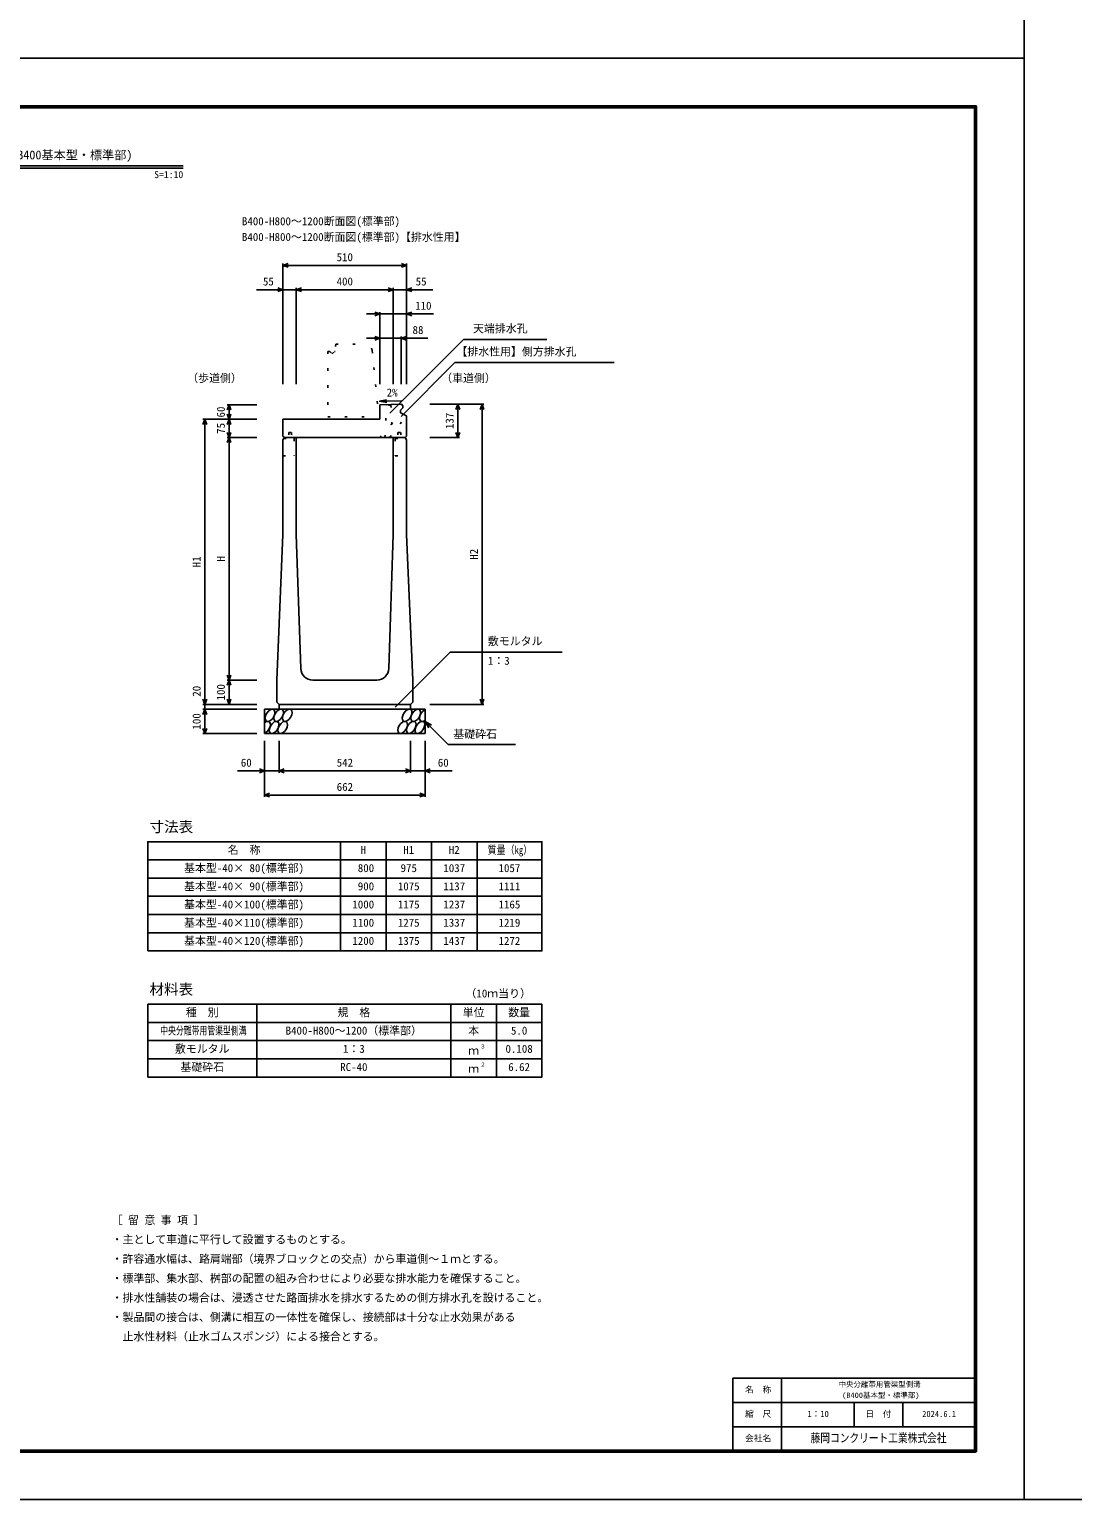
# Model space of a CAD drawing. Units: millimetres, scale not verified. Extents: x -12600 to 12600, y -5940 to 5940.
# Drawn here: x -8300 to -4000, y -5940 to 119 of the extents above; entities that cross this region are included whole.
import ezdxf
from ezdxf.enums import TextEntityAlignment as Align

# ---------------------------------------------------------------- set-up
doc = ezdxf.new("R2010")
doc.units = ezdxf.units.MM
doc.header["$LTSCALE"] = 40
doc.linetypes.add('DOTTED', pattern=[1.75, 0.25, -1.5])
for name, color, linetype, lineweight in [('0-0_DIM', 7, 'Continuous', 25), ('0-1_Defpoints', 5, 'Continuous', 25), ('0-2_HATCH', 6, 'Continuous', 25), ('0-3_HYO', 3, 'Continuous', 25), ('0-4_HYO2', 4, 'Continuous', 25), ('0-5_OUTLINE', 3, 'Continuous', 25), ('0-6_OUTLINE2', 4, 'DOTTED', 25), ('0-7_TXT', 7, 'Continuous', 25), ('0-8_WAKU', 3, 'Continuous', 25), ('0-9_WAKU-LINE', 7, 'Continuous', 25)]:
    doc.layers.add(name, color=color, linetype=linetype, lineweight=lineweight)
doc.layers.add('0-A_WAKU-TXT', color=7, linetype='Continuous')
doc.styles.add('ＭＳ ゴシック', font='')
doc.styles.get('ＭＳ ゴシック').set_extended_font_data('MS Gothic')

msp = doc.modelspace()

# ---------------------------------------------------------------- linework, layer by layer
at = {"layer": '0-0_DIM'}
for p, q in [((-7255, -846.3), (-7255, -1342.94)), ((-6745, -846.3), (-6745, -1342.94)), ((-6745, -853.8), (-7255, -853.8)), ((-7363.38, -953.8), (-7255, -953.8)), ((-7200, -953.8), (-7255, -953.8)), ((-7200, -946.3), (-7200, -1342.94)), ((-7200, -953.8), (-6800, -953.8)), ((-6800, -946.3), (-6800, -1342.94)), ((-6800, -953.8), (-6745, -953.8)), ((-6636.62, -953.8), (-6745, -953.8)), ((-6910, -1053.8), (-6855, -1053.8)), ((-6855, -1046.3), (-6855, -1342.94)), ((-6745, -1053.8), (-6855, -1053.8)), ((-6745, -1053.8), (-6635, -1053.8)), ((-6767, -1146.3), (-6767, -1342.94)), ((-6910, -1153.8), (-6855, -1153.8)), ((-6767, -1153.8), (-6855, -1153.8)), ((-6814.87, -1463), (-6510.65, -1158.78)), ((-6767, -1153.8), (-6657, -1153.8)), ((-6510.65, -1158.78), (-6167.54, -1158.78)), ((-6768.17, -1476.24), (-6546.03, -1254.1)), ((-6546.03, -1254.1), (-5890.13, -1254.1)), ((-7484.5, -1427.94), (-7362, -1427.94)), ((-7477, -1427.94), (-7477, -1487.94)), ((-6426.5, -1425.94), (-6649, -1425.94)), ((-6534, -1425.94), (-6534, -1562.94)), ((-6434, -1425.94), (-6434, -2662.94)), ((-7584.5, -1487.94), (-7362, -1487.94)), ((-7577, -1487.94), (-7577, -2662.94)), ((-7477, -1562.94), (-7477, -1487.94)), ((-7484.5, -1562.94), (-7362, -1562.94)), ((-7477, -1562.94), (-7477, -2562.94)), ((-6526.5, -1562.94), (-6649, -1562.94)), ((-6791.89, -2673.75), (-6565.66, -2447.52)), ((-6565.66, -2447.52), (-6104.19, -2447.52)), ((-7484.5, -2562.94), (-7362, -2562.94)), ((-7477, -2562.94), (-7477, -2662.94)), ((-7584.5, -2662.94), (-7362, -2662.94)), ((-7577, -2662.94), (-7577, -2682.94)), ((-6426.5, -2662.94), (-6649, -2662.94)), ((-7584.5, -2682.94), (-7362, -2682.94)), ((-7577, -2682.94), (-7577, -2782.94)), ((-7584.5, -2782.94), (-7362, -2782.94)), ((-6669, -2732.94), (-6573.24, -2828.7)), ((-6669, -2732.94), (-6643.02, -2747.94)), ((-6669, -2732.94), (-6654, -2758.92)), ((-7331, -3044.31), (-7331, -2812.94)), ((-7271, -2944.31), (-7271, -2812.94)), ((-6729, -2944.31), (-6729, -2812.94)), ((-6669, -3044.31), (-6669, -2812.94)), ((-6573.24, -2828.7), (-6295.69, -2828.7)), ((-7331, -2936.81), (-7442.79, -2936.81)), ((-7331, -2936.81), (-7271, -2936.81)), ((-7271, -2936.81), (-6729, -2936.81)), ((-6669, -2936.81), (-6729, -2936.81)), ((-6669, -2936.81), (-6557.21, -2936.81)), ((-7331, -3036.81), (-6669, -3036.81))]:
    msp.add_line(p, q, dxfattribs=at)
for points in [[(-7233.86, -861.5), (-7255, -853.8), (-7233.86, -846.11)], [(-6766.14, -846.11), (-6745, -853.8), (-6766.14, -861.5)], [(-7276.14, -946.11), (-7255, -953.8), (-7276.14, -961.5)], [(-7178.86, -961.5), (-7200, -953.8), (-7178.86, -946.11)], [(-6821.14, -946.11), (-6800, -953.8), (-6821.14, -961.5)], [(-6723.86, -946.11), (-6745, -953.8), (-6723.86, -961.5)], [(-6876.14, -1046.11), (-6855, -1053.8), (-6876.14, -1061.5)], [(-6723.86, -1046.11), (-6745, -1053.8), (-6723.86, -1061.5)], [(-6876.14, -1146.11), (-6855, -1153.8), (-6876.14, -1161.5)], [(-6745.86, -1146.11), (-6767, -1153.8), (-6745.86, -1161.5)], [(-7484.7, -1449.09), (-7477, -1427.94), (-7469.3, -1449.09)], [(-6541.7, -1447.09), (-6534, -1425.94), (-6526.3, -1447.09)], [(-6441.7, -1447.09), (-6434, -1425.94), (-6426.3, -1447.09)], [(-7569.3, -1509.09), (-7577, -1487.94), (-7584.7, -1509.09)], [(-7469.3, -1466.8), (-7477, -1487.94), (-7484.7, -1466.8)], [(-7484.7, -1509.09), (-7477, -1487.94), (-7469.3, -1509.09)], [(-7484.7, -1541.8), (-7477, -1562.94), (-7469.3, -1541.8)], [(-7484.7, -1584.09), (-7477, -1562.94), (-7469.3, -1584.09)], [(-6541.7, -1541.8), (-6534, -1562.94), (-6526.3, -1541.8)], [(-7469.3, -2541.8), (-7477, -2562.94), (-7484.7, -2541.8)], [(-7484.7, -2584.09), (-7477, -2562.94), (-7469.3, -2584.09)], [(-7569.3, -2641.8), (-7577, -2662.94), (-7584.7, -2641.8)], [(-7469.3, -2641.8), (-7477, -2662.94), (-7484.7, -2641.8)], [(-6441.7, -2641.8), (-6434, -2662.94), (-6426.3, -2641.8)], [(-7569.3, -2704.09), (-7577, -2682.94), (-7584.7, -2704.09)], [(-7569.3, -2761.8), (-7577, -2782.94), (-7584.7, -2761.8)], [(-7352.14, -2929.11), (-7331, -2936.81), (-7352.14, -2944.5)], [(-7249.86, -2944.5), (-7271, -2936.81), (-7249.86, -2929.11)], [(-6750.14, -2929.11), (-6729, -2936.81), (-6750.14, -2944.5)], [(-6647.86, -2929.11), (-6669, -2936.81), (-6647.86, -2944.5)], [(-7309.86, -3044.5), (-7331, -3036.81), (-7309.86, -3029.11)], [(-6690.14, -3029.11), (-6669, -3036.81), (-6690.14, -3044.5)]]:
    msp.add_lwpolyline(points, dxfattribs=at)
at = {"layer": '0-1_Defpoints'}
for points in [[(-4200, -5940), (12600, -5940), (12600, 5940), (-4200, 5940)], [(-12600, -5940), (-4200, -5940), (-4200, 0), (-12600, 0)]]:
    msp.add_lwpolyline(points, close=True, dxfattribs=at)
at = {"layer": '0-2_HATCH'}
for centre in [(-7308.11, -2707.94), (-7272.63, -2707.94), (-7237.16, -2707.94), (-6742.95, -2707.94), (-6707.48, -2707.94), (-7291.23, -2757.94), (-7255.75, -2757.94), (-6761.55, -2757.94), (-6726.07, -2757.94), (-6690.59, -2757.94)]:
    msp.add_ellipse(centre, major_axis=(14.54, 23.54), ratio=0.5792, dxfattribs=at)
for centre, start_param, end_param in [((-6672, -2707.94), 0.6666252, 4.1103269), ((-7326.7, -2757.94), 3.7419964, 7.318141)]:
    msp.add_ellipse(centre, major_axis=(14.54, 23.54), ratio=0.5792, start_param=start_param, end_param=end_param, dxfattribs=at)
at = {"layer": '0-3_HYO'}
for p, q in [((-7017.5, -3228.87), (-7017.5, -3678.87)), ((-6830, -3228.87), (-6830, -3678.87)), ((-6642.5, -3228.87), (-6642.5, -3678.87)), ((-6455, -3228.87), (-6455, -3678.87)), ((-7812.5, -3303.87), (-6187.5, -3303.87)), ((-7362.5, -3898.65), (-7362.5, -4198.65)), ((-6562.5, -3898.65), (-6562.5, -4198.65)), ((-6375, -3898.65), (-6375, -4198.65)), ((-7812.5, -3973.65), (-6187.5, -3973.65))]:
    msp.add_line(p, q, dxfattribs=at)
for points in [[(-7812.5, -3678.87), (-6187.5, -3678.87), (-6187.5, -3228.87), (-7812.5, -3228.87)], [(-7812.5, -4198.65), (-6187.5, -4198.65), (-6187.5, -3898.65), (-7812.5, -3898.65)]]:
    msp.add_lwpolyline(points, close=True, dxfattribs=at)
at = {"layer": '0-4_HYO2'}
for p, q in [((-7812.5, -3378.87), (-6187.5, -3378.87)), ((-7812.5, -3453.87), (-6187.5, -3453.87)), ((-7812.5, -3528.87), (-6187.5, -3528.87)), ((-7812.5, -3603.87), (-6187.5, -3603.87)), ((-7812.5, -4048.65), (-6187.5, -4048.65)), ((-7812.5, -4123.65), (-6187.5, -4123.65))]:
    msp.add_line(p, q, dxfattribs=at)
at = {"layer": '0-5_OUTLINE', "linetype": 'DOTTED'}
for p, q in [((-7070, -1207.94), (-7070, -1477.94)), ((-7037, -1177.94), (-7040, -1207.94)), ((-7037, -1177.94), (-6917.15, -1177.94)), ((-6887.3, -1204.96), (-6860, -1477.94)), ((-7070, -1477.94), (-6860, -1477.94))]:
    msp.add_line(p, q, dxfattribs=at)
at = {"layer": '0-5_OUTLINE'}
for p, q in [((-6766.86, -1426.26), (-6855, -1427.94)), ((-6855, -1487.94), (-6855, -1427.94)), ((-6770, -1450.94), (-6761, -1440.94)), ((-6770, -1450.94), (-6770, -1460.94)), ((-6766.86, -1426.26), (-6761, -1432)), ((-6761, -1432), (-6761, -1440.94)), ((-7255, -1556.94), (-7255, -1487.94)), ((-6855, -1487.94), (-7255, -1487.94)), ((-6770, -1460.94), (-6745, -1473.94)), ((-6745, -1556.94), (-6745, -1473.94)), ((-7255, -1556.94), (-7249, -1562.94)), ((-7255, -1572.94), (-7249, -1562.94)), ((-7255, -1962.94), (-7255, -1572.94)), ((-7249, -1562.94), (-6751, -1562.94)), ((-7200, -1562.94), (-7200, -1962.94)), ((-6751, -1562.94), (-6745, -1556.94)), ((-6745, -1572.94), (-6751, -1562.94)), ((-6745, -1962.94), (-6745, -1572.94)), ((-7255, -1962.94), (-7280, -2562.94)), ((-7200, -1962.94), (-7181.61, -2514.61)), ((-6745, -1962.94), (-6720, -2562.94)), ((-7280, -2653.94), (-7280, -2562.94)), ((-7131.64, -2562.94), (-6868.36, -2562.94)), ((-6720, -2653.94), (-6720, -2562.94)), ((-7271, -2662.94), (-7280, -2653.94)), ((-7271, -2662.94), (-7271, -2682.94)), ((-6729, -2662.94), (-6729, -2682.94)), ((-7331, -2682.94), (-6669, -2682.94)), ((-7331, -2782.94), (-7331, -2682.94)), ((-6669, -2782.94), (-6669, -2682.94)), ((-7331, -2782.94), (-6669, -2782.94))]:
    msp.add_line(p, q, dxfattribs=at)
at = {"layer": '0-5_OUTLINE', "linetype": 'DOTTED'}
msp.add_lwpolyline([(-7070, -1207.94), (-7062, -1207.94), (-7052, -1217.94), (-7042, -1207.94), (-7040, -1207.94)], dxfattribs=at)
at = {"layer": '0-5_OUTLINE'}
for points in [[(-6800, -1562.94), (-6800, -1962.94), (-6818.39, -2514.61)], [(-7271, -2662.94), (-6729, -2662.94), (-6720, -2653.94)]]:
    msp.add_lwpolyline(points, dxfattribs=at)
at = {"layer": '0-5_OUTLINE', "linetype": 'DOTTED'}
msp.add_arc((-6917.15, -1207.94), 30, 5.71059, 90, dxfattribs=at)
at = {"layer": '0-5_OUTLINE'}
for centre, start, end in [((-7131.64, -2512.94), 181.90915, 270), ((-6868.36, -2512.94), 270, 358.09085)]:
    msp.add_arc(centre, 50, start, end, dxfattribs=at)
at = {"layer": '0-6_OUTLINE2'}
for p, q in [((-6834.4, -1562.94), (-6827.89, -1430.03)), ((-6827.89, -1430.03), (-6830.72, -1427.44)), ((-6809.72, -1429.82), (-6827.89, -1430.03)), ((-6809.72, -1429.84), (-6807.12, -1427.03)), ((-6809.72, -1429.84), (-6803.2, -1562.94)), ((-6856.39, -1562.94), (-6767.22, -1462.39)), ((-6814.85, -1562.94), (-6746.21, -1473.31)), ((-7251.7, -1567.44), (-7208, -1567.44)), ((-7231, -1542.44), (-7219, -1542.44)), ((-7231, -1542.44), (-7231, -1567.44)), ((-7219, -1542.44), (-7219, -1567.44)), ((-7208, -1567.44), (-7208, -1637.94)), ((-6792, -1567.44), (-6748.3, -1567.44)), ((-6792, -1567.44), (-6792, -1637.94)), ((-6781, -1542.44), (-6769, -1542.44)), ((-6781, -1542.44), (-6781, -1567.44)), ((-6769, -1542.44), (-6769, -1567.44)), ((-7255, -1637.94), (-7208, -1637.94)), ((-6792, -1637.94), (-6745, -1637.94))]:
    msp.add_line(p, q, dxfattribs=at)
at = {"layer": '0-7_TXT'}
for p, q in [((-9134.18, -442.8), (-7665.82, -442.8)), ((-9134.18, -452.4), (-7665.82, -452.4)), ((-6856.83, -1413.5), (-6827.19, -1418.15))]:
    msp.add_line(p, q, dxfattribs=at)
msp.add_lwpolyline([(-6766.41, -1411.78), (-6856.83, -1413.5), (-6827.39, -1407.73)], dxfattribs=at)
at = {"layer": '0-8_WAKU'}
for p, q in [((-5400, -5440), (-4400, -5440)), ((-5400, -5740), (-5400, -5440))]:
    msp.add_line(p, q, dxfattribs=at)
at = {"layer": '0-8_WAKU', "lineweight": 50}
msp.add_lwpolyline([(-12400, -5740), (-4400, -5740), (-4400, -200), (-12400, -200)], close=True, dxfattribs=at)
at = {"layer": '0-9_WAKU-LINE'}
for p, q in [((-5200, -5740), (-5200, -5440)), ((-5400, -5540), (-4400, -5540)), ((-4900, -5640), (-4900, -5540)), ((-4700, -5640), (-4700, -5540)), ((-5400, -5640), (-4400, -5640))]:
    msp.add_line(p, q, dxfattribs=at)

# ---------------------------------------------------------------- texts
at = {"layer": '0-0_DIM', "style": 'ＭＳ ゴシック'}
for s, p in [('510', (-7033.75, -846.3)), ('55', (-7337.34, -946.3)), ('400', (-7033.75, -946.3)), ('55', (-6707.66, -946.3)), ('110', (-6709.93, -1046.3)), ('88', (-6720.68, -1146.3)), ('天端排水孔', (-6471.54, -1140.04)), ('【排水性用】側方排水孔', (-6539.84, -1235.36)), ('（歩道側）', (-7649.39, -1344.65)), ('（車道側）', (-6602.57, -1344.65)), ('敷モルタル', (-6410.06, -2428.78)), ('1：3', (-6410.06, -2509.47)), ('基礎砕石', (-6552.68, -2811.53)), ('60', (-7428.5, -2929.31)), ('542', (-7033.22, -2929.31)), ('60', (-6616.5, -2929.31)), ('662', (-7033.22, -3029.31))]:
    msp.add_text(s, height=32.99, dxfattribs=at).set_placement(p, align=Align.BOTTOM_LEFT)
for s, p in [('60', (-7484.5, -1480.44)), ('75', (-7484.5, -1547.94)), ('137', (-6541.5, -1528.19)), ('H1', (-7584.5, -2097.94)), ('H', (-7484.5, -2074.19)), ('H2', (-6441.5, -2066.94)), ('20', (-7584.5, -2631.13)), ('100', (-7484.5, -2646.69)), ('100', (-7584.5, -2766.69))]:
    msp.add_text(s, height=32.99, rotation=90, dxfattribs=at).set_placement(p, align=Align.BOTTOM_LEFT)
at = {"layer": '0-7_TXT', "style": 'ＭＳ ゴシック'}
for s, height, p in [('中央分離帯用管渠型側溝(B400基本型・標準部)', 36.66, (-8925, -427.8)), ('S', 29.33, (-7785.82, -502.8)), ('=', 29.33, (-7765.82, -502.8)), ('1', 29.33, (-7745.82, -502.8)), (':', 29.33, (-7725.82, -502.8)), ('1', 29.33, (-7705.82, -502.8)), ('0', 29.33, (-7685.82, -502.8)), ('B400-H800～1200断面図(標準部)', 32.99, (-7423.96, -698.2)), ('B400-H800～1200断面図(標準部)【排水性用】', 32.99, (-7423.96, -763.07)), ('2%', 32.99, (-6827.26, -1404.17)), ('寸法表', 43.99, (-7805, -3202.62)), ('名\u3000称', 32.99, (-7482.5, -3288.87)), ('H', 32.99, (-6935, -3288.87)), ('H1', 32.99, (-6758.75, -3288.87)), ('H2', 32.99, (-6571.25, -3288.87)), ('基本型-40× 80(標準部)', 32.99, (-7662.5, -3363.87)), (' 800', 32.99, (-6968.75, -3363.87)), ('975', 32.99, (-6770, -3363.87)), ('1037', 32.99, (-6593.75, -3363.87)), ('1057', 32.99, (-6366.25, -3363.87)), ('基本型-40× 90(標準部)', 32.99, (-7662.5, -3438.87)), (' 900', 32.99, (-6968.75, -3438.87)), ('1075', 32.99, (-6781.25, -3438.87)), ('1137', 32.99, (-6593.75, -3438.87)), ('1111', 32.99, (-6366.25, -3438.87)), ('基本型-40×100(標準部)', 32.99, (-7662.5, -3513.87)), ('1000', 32.99, (-6968.75, -3513.87)), ('1175', 32.99, (-6781.25, -3513.87)), ('1237', 32.99, (-6593.75, -3513.87)), ('1165', 32.99, (-6366.25, -3513.87)), ('基本型-40×110(標準部)', 32.99, (-7662.5, -3588.87)), ('1100', 32.99, (-6968.75, -3588.87)), ('1275', 32.99, (-6781.25, -3588.87)), ('1337', 32.99, (-6593.75, -3588.87)), ('1219', 32.99, (-6366.25, -3588.87)), ('基本型-40×120(標準部)', 32.99, (-7662.5, -3663.87)), ('1200', 32.99, (-6968.75, -3663.87)), ('1375', 32.99, (-6781.25, -3663.87)), ('1437', 32.99, (-6593.75, -3663.87)), ('1272', 32.99, (-6366.25, -3663.87)), ('材料表', 43.99, (-7805, -3872.4)), ('（10ｍ当り）', 32.99, (-6502.5, -3880.65)), ('種\u3000別', 32.99, (-7655, -3958.65)), ('規\u3000格', 32.99, (-7030, -3958.65)), ('単位', 32.99, (-6513.75, -3958.65)), ('数量', 32.99, (-6326.25, -3958.65)), ('B400-H800～1200（標準部）', 32.99, (-7243.75, -4033.65)), ('本', 32.99, (-6491.25, -4033.65)), ('5.0', 32.99, (-6315, -4033.65)), ('敷モルタル', 32.99, (-7700, -4108.65)), ('1：3', 32.99, (-7007.5, -4108.65)), ('ｍ', 32.99, (-6491.25, -4116.15)), ('３', 16.5, (-6442.09, -4085.87)), ('0.108', 32.99, (-6337.5, -4108.65)), ('基礎砕石', 32.99, (-7677.5, -4183.65)), ('RC-40', 32.99, (-7018.75, -4183.65)), ('ｍ', 32.99, (-6491.25, -4191.15)), ('２', 16.5, (-6442.09, -4160.87)), ('6.62', 32.99, (-6326.25, -4183.65)), ('［ 留 意 事 項 ］', 32.99, (-7961.08, -4814.42)), ('・主として車道に平行して設置するものとする。', 32.99, (-7961.08, -4894.42)), ('・許容通水幅は、路肩端部（境界ブロックとの交点）から車道側～１ｍとする。', 32.99, (-7961.08, -4974.42)), ('・標準部、集水部、桝部の配置の組み合わせにより必要な排水能力を確保すること。', 32.99, (-7961.08, -5054.42)), ('・排水性舗装の場合は、浸透させた路面排水を排水するための側方排水孔を設けること。', 32.99, (-7961.08, -5134.42)), ('・製品間の接合は、側溝に相互の一体性を確保し、接続部は十分な止水効果がある', 32.99, (-7961.08, -5214.42)), ('\u3000止水性材料（止水ゴムスポンジ）による接合とする。', 32.99, (-7961.08, -5294.42))]:
    msp.add_text(s, height=height, dxfattribs=at).set_placement(p, align=Align.BOTTOM_LEFT)
for s, width, p in [('質量（kg）', 0.8, (-6411.25, -3288.87)), ('中央分離帯用管渠型側溝', 0.7, (-7760.75, -4033.65))]:
    msp.add_text(s, height=32.99, dxfattribs=dict(at, width=width)).set_placement(p, align=Align.BOTTOM_LEFT)
at = {"layer": '0-A_WAKU-TXT', "style": 'ＭＳ ゴシック'}
for s, height, p in [('中央分離帯用管渠型側溝', 21.99, (-4965, -5482.5)), ('名\u3000称', 25.66, (-5350.05, -5507.5)), ('(B400基本型・標準部)', 21.99, (-4950, -5527.5)), ('縮\u3000尺', 25.66, (-5350.05, -5607.5)), ('日\u3000付', 25.66, (-4854.05, -5607.5)), ('1：10', 25.66, (-5093.25, -5607.5)), ('2024.6.1', 25.66, (-4620, -5607.5)), ('会社名', 25.66, (-5350.05, -5707.5))]:
    msp.add_text(s, height=height, dxfattribs=at).set_placement(p, align=Align.BOTTOM_LEFT)
at = {"layer": '0-A_WAKU-TXT', "style": 'ＭＳ ゴシック', "width": 0.8}
msp.add_text('藤岡コンクリート工業株式会社', height=36.66, dxfattribs=at).set_placement((-5080, -5715), align=Align.BOTTOM_LEFT)

doc.saveas('drawing.dxf')
